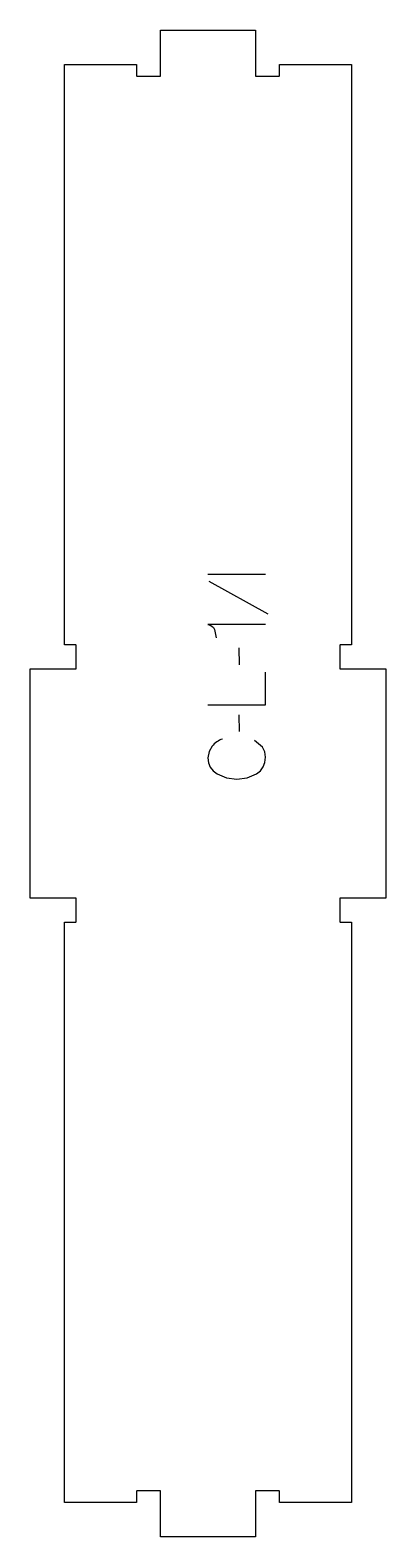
# Model space of a CAD drawing. Header units: millimetres. Extents: x -93 to 93, y -393 to 393.
import ezdxf

# ---------------------------------------------------------------- set-up
doc = ezdxf.new("R2010")
doc.units = ezdxf.units.MM
doc.layers.add('1_ANYTOOL_1MMDEEP_LABELS_S', color=2, linetype='Continuous', true_color=0xffff00)
doc.layers.add('4_ANYTOOL_CUTTHROUGH_OUTSI', color=5, linetype='Continuous', true_color=0x0000ff)

msp = doc.modelspace()

# ---------------------------------------------------------------- linework, layer by layer
at = {"layer": '1_ANYTOOL_1MMDEEP_LABELS_S'}
for p, q in [((0, 109.07), (30, 109.07)), ((0.47, 105.56), (31.24, 88.37)), ((16.11, 70.71), (16.2, 61.93)), ((16.11, 35.83), (16.2, 27.04))]:
    msp.add_line(p, q, dxfattribs=at)
for points in [[(30, 82.84), (-0.04, 82.84), (1.09, 82.57), (2.04, 82.04), (2.8, 81.26), (3.39, 80.23), (4.33, 75.86)], [(0, 40.97), (30, 40.97), (30, 58.07)]]:
    msp.add_lwpolyline(points, dxfattribs=at)
msp.add_lwpolyline([(7.5, 23.19, 0.131103), (2.14, 19.41), (0.54, 16.65), (0, 13.33), (0.29, 10.73), (1.18, 8.48), (2.65, 6.55), (4.71, 4.97), (9.62, 2.88), (15, 2.19), (20.39, 2.89), (25.33, 5.01), (27.37, 6.63), (28.83, 8.61), (29.71, 10.96), (30, 13.67), (29.59, 16.52), (28.37, 18.9), (24.17, 22.5)], format="xyb", dxfattribs=at)
at = {"layer": '4_ANYTOOL_CUTTHROUGH_OUTSI'}
msp.add_lwpolyline([(-74.75, 72.25), (-74.75, 374.75), (-37.25, 374.75), (-37.25, 369, 0.414214), (-37, 368.75), (-25, 368.75, 0.414214), (-24.75, 369), (-24.75, 392.75), (24.75, 392.75), (24.75, 369, 0.414214), (25, 368.75), (37, 368.75, 0.414214), (37.25, 369), (37.25, 374.75), (74.75, 374.75), (74.75, 72.25), (69, 72.25, 0.414214), (68.75, 72), (68.75, 60, 0.414214), (69, 59.75), (92.75, 59.75), (92.75, -59.75), (69, -59.75, 0.414214), (68.75, -60), (68.75, -72, 0.414214), (69, -72.25), (74.75, -72.25), (74.75, -374.75), (37.25, -374.75), (37.25, -369, 0.414214), (37, -368.75), (25, -368.75, 0.414214), (24.75, -369), (24.75, -392.75), (-24.75, -392.75), (-24.75, -369, 0.414214), (-25, -368.75), (-37, -368.75, 0.414214), (-37.25, -369), (-37.25, -374.75), (-74.75, -374.75), (-74.75, -72.25), (-69, -72.25, 0.414214), (-68.75, -72), (-68.75, -60, 0.414214), (-69, -59.75), (-92.75, -59.75), (-92.75, 59.75), (-69, 59.75, 0.414214), (-68.75, 60), (-68.75, 72, 0.414214), (-69, 72.25)], format="xyb", close=True, dxfattribs=at)

doc.saveas('drawing.dxf')
